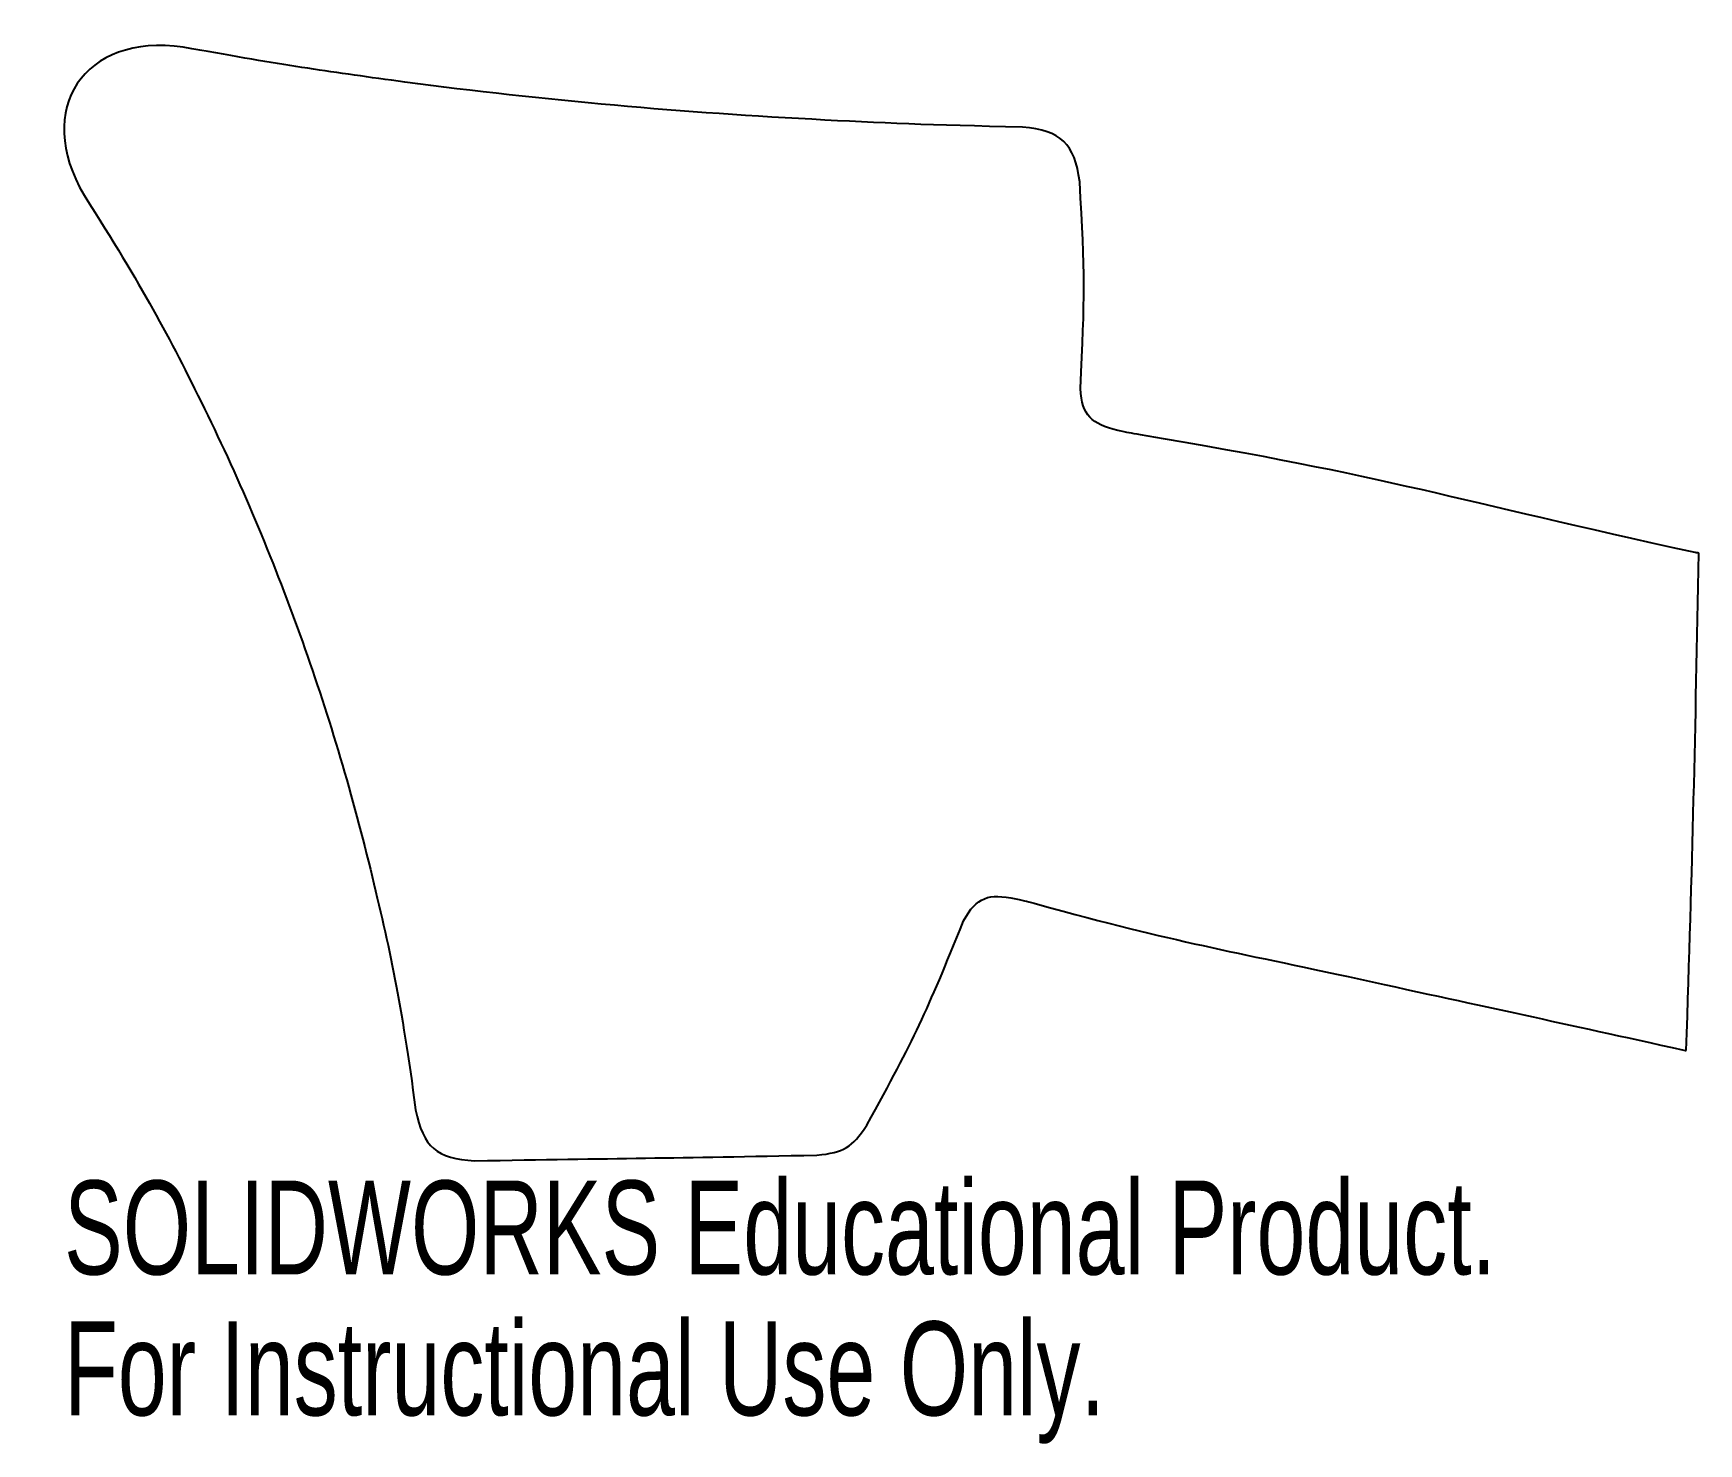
# Model space of a CAD drawing. Header units: millimetres. Extents: x -19.4 to 66.3, y -14.9 to 57.7.
import ezdxf

# ---------------------------------------------------------------- set-up
doc = ezdxf.new("R2010")
doc.units = ezdxf.units.MM
doc.styles.add('SLDTEXTSTYLE0', font='TXT', dxfattribs={"width": 0.7})

msp = doc.modelspace()

# ---------------------------------------------------------------- linework, layer by layer
at = {"color": 7, "linetype": 'Continuous', "lineweight": 25}
for points in [[(-11.68, 56.98), (-16.798, 57.693), (-19.394, 53.814), (-16.783, 49.355)], [(34.448, 50.05), (34.183, 52.025), (33.494, 52.684), (31.509, 52.867)], [(34.486, 39.408), (34.715, 44.135), (34.731, 45.326), (34.448, 50.05)], [(36.406, 37.25), (35.04, 37.606), (34.582, 37.992), (34.486, 39.408)], [(37.583, 37.023), (37.058, 37.114), (36.927, 37.14), (36.406, 37.25)], [(66.124, 30.97), (53.747, 33.65), (50.377, 34.903), (37.583, 37.023)], [(65.656, 5.339), (65.98, 14.984), (66.137, 21.605), (66.298, 30.94)], [(66.298, 30.94), (66.24, 30.95), (66.182, 30.96), (66.124, 30.97)], [(28.469, 12.011), (29.16, 13.272), (29.753, 13.422), (31.158, 13.155)], [(31.158, 13.155), (31.657, 13.038), (31.781, 13.006), (32.276, 12.874)], [(23.491, 1.501), (25.995, 6.026), (26.532, 7.215), (28.469, 12.011)], [(65.537, 5.361), (65.577, 5.354), (65.616, 5.346), (65.656, 5.339)], [(0.28, 2.282), (0.668, 0.37), (1.361, -0.228), (3.31, -0.333)], [(20.928, -0.042), (22.318, 0.091), (22.723, 0.335), (23.491, 1.501)], [(3.31, -0.333), (10.596, -0.21), (13.595, -0.191), (20.928, -0.042)]]:
    msp.add_open_spline(points, degree=3, dxfattribs=at)
for points, knots in [([(31.509, 52.867), (26.685, 52.967), (24.332, 53.069), (16.986, 53.463), (13.465, 53.714), (6.195, 54.383), (2.632, 54.786), (-4.548, 55.763), (-6.932, 56.119), (-11.68, 56.98)], [0, 0, 0, 0, 0.25, 0.25, 0.5, 0.5, 0.75, 0.75, 1, 1, 1, 1]), ([(-16.783, 49.355), (-13.76, 44.632), (-12.421, 42.11), (-8.754, 34.633), (-7.095, 30.695), (-4.265, 22.813), (-3.055, 18.789), (-1.046, 10.563), (-0.46, 7.841), (0.28, 2.282)], [0, 0, 0, 0, 0.25, 0.25, 0.5, 0.5, 0.75, 0.75, 1, 1, 1, 1]), ([(32.276, 12.874), (39.582, 10.862), (42.149, 10.479), (55.613, 7.54), (59.07, 6.79), (65.537, 5.361)], [0, 0, 0, 0, 0.5, 0.5, 1, 1, 1, 1])]:
    msp.add_open_spline(points, degree=3, knots=knots, dxfattribs=at)

# ---------------------------------------------------------------- texts
at = {"color": 7, "linetype": 'Continuous', "char_height": 4.83362, "attachment_point": 1, "style": 'SLDTEXTSTYLE0'}
for s, insert in [('SOLIDWORKS Educational Product.', (-17.81, -1.352)), ('For Instructional Use Only.', (-17.81, -8.603))]:
    msp.add_mtext(s, dxfattribs=dict(at, insert=insert))

doc.saveas('drawing.dxf')
